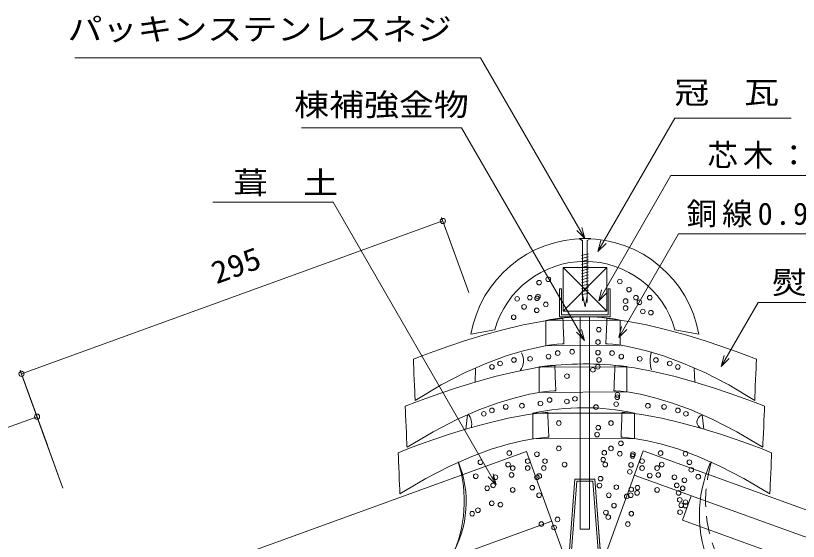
# Model space of a CAD drawing. Units: millimetres, scale not verified. Extents: x -763 to 763, y -443 to 454.
# Drawn here: x -358 to 157, y 108 to 454 of the extents above; entities that cross this region are included whole.
import ezdxf
from ezdxf.enums import TextEntityAlignment as Align

# ---------------------------------------------------------------- set-up
doc = ezdxf.new("R2010")
doc.units = ezdxf.units.MM
doc.header["$LTSCALE"] = 10
doc.linetypes.add('DASHED1', pattern=[1.8, 1.2, -0.6])
for name, color, linetype, lineweight in [('0-0_LAYER001', 1, 'Continuous', 18), ('0-1_LAYER002', 7, 'Continuous', 18), ('0-2_LAYER003', 7, 'Continuous', 18), ('0-4_LAYER005', 4, 'Continuous', 18), ('0-5_LAYER006', 2, 'Continuous', 18), ('0-7_LAYER009', 2, 'Continuous', 18)]:
    doc.layers.add(name, color=color, linetype=linetype, lineweight=lineweight)
doc.styles.add('ＭＳ ゴシック', font='')
doc.styles.get('ＭＳ ゴシック').set_extended_font_data('MS Gothic')

msp = doc.modelspace()

# ---------------------------------------------------------------- linework, layer by layer
at = {"layer": '0-0_LAYER001', "color": 2}
for p, q in [((-77.83, 321.05), (-59.92, 271.7)), ((-76.98, 318.7), (-354.29, 218.09)), ((-9.1, 236.52), (39.81, 236.92)), ((-55.45, 221.9), (-55.79, 212.65)), ((88.5, 221.9), (88.85, 212.65)), ((-355.14, 220.44), (-337.24, 171.09)), ((-13.47, 205.82), (44.09, 206.17)), ((-344.91, 192.24), (-327.01, 142.89)), ((-60.64, 191.08), (-61.84, 181.75)), ((93.7, 191.08), (94.9, 181.75)), ((-344.06, 189.89), (-555.57, 113.15)), ((-17.64, 175.33), (49.13, 175.55)), ((23.07, 148.73), (9.98, 148.73)), ((11.25, 147.37), (21.81, 147.37)), ((86.57, 137.86), (80.77, 121.88)), ((254.68, 58.78), (80.77, 121.88))]:
    msp.add_line(p, q, dxfattribs=at)
at = {"layer": '0-0_LAYER001', "color": 3}
for p, q in [((2.04, 254.43), (-10.87, 252.83)), ((31.02, 254.43), (43.92, 252.83)), ((-3.3, 223.55), (-16.21, 221.95)), ((36.35, 223.55), (49.26, 221.95)), ((-7.96, 192.97), (-20.87, 191.37)), ((41.02, 192.97), (53.92, 191.37))]:
    msp.add_line(p, q, dxfattribs=at)
at = {"layer": '0-0_LAYER001', "color": 4}
for p, q in [((-289.87, 69.86), (-21.96, 167.06)), ((-21.96, 167.06), (4.58, 93.9)), ((54.77, 167.48), (28.22, 94.32)), ((322.68, 70.28), (54.77, 167.48)), ((313.83, 55.41), (48.97, 151.5)), ((-273.22, 23.96), (-5.31, 121.16))]:
    msp.add_line(p, q, dxfattribs=at)
at = {"layer": '0-0_LAYER001', "color": 2}
for points in [[(16.54, 307.12), (-52.09, 425.99), (-255.51, 425.99)], [(25.12, 298.61), (75.77, 386.33), (116.27, 386.33)], [(16.2, 240.14), (-64.6, 380.09), (-152.03, 380.09)], [(25.6, 266.18), (73.19, 348.61), (224.15, 348.61)], [(-41.83, 145.07), (-149.23, 331.09), (-228.44, 331.09)], [(14.6, 314.37), (16.54, 307.12), (11.24, 312.43)], [(38.75, 241.91), (78.23, 310.3), (154.73, 310.3)], [(30.42, 303.91), (25.12, 298.61), (27.06, 305.85)], [(30.91, 271.49), (25.6, 266.18), (27.54, 273.43)], [(106.2, 223), (130.48, 265.05), (244.48, 265.05)], [(14.26, 247.38), (16.2, 240.14), (10.9, 245.44)], [(44.05, 247.22), (38.75, 241.91), (40.69, 249.16)], [(111.5, 228.3), (106.2, 223), (108.14, 230.24)], [(-43.78, 152.32), (-41.83, 145.07), (-47.14, 150.38)]]:
    msp.add_lwpolyline(points, dxfattribs=at)
at = {"layer": '0-0_LAYER001', "color": 3}
for points in [[(2.04, 254.43), (2.06, 253.96), (2.11, 252.7), (2.19, 250.84), (2.29, 248.58), (2.39, 246.12), (2.5, 243.66), (2.6, 241.4), (2.68, 239.54), (2.73, 238.28), (2.75, 237.81), (1.6, 237.78), (-1.76, 237.54), (-7.24, 236.86), (-14.71, 235.51), (-24.07, 233.27), (-35.2, 229.9), (-47.99, 225.18), (-62.33, 218.87), (-78.11, 210.76), (-95.22, 200.61), (-95.25, 201.37), (-95.34, 203.43), (-95.47, 206.45), (-95.63, 210.13), (-95.8, 214.14), (-95.98, 218.14), (-96.13, 221.82), (-96.26, 224.85), (-96.35, 226.9), (-96.39, 227.66), (-94.75, 228.32), (-90.12, 230.12), (-82.94, 232.8), (-73.64, 236.1), (-62.67, 239.76), (-50.46, 243.53), (-37.44, 247.14), (-24.07, 250.33), (-10.76, 252.85)], [(31.02, 254.43), (31, 253.96), (30.94, 252.7), (30.86, 250.84), (30.77, 248.58), (30.66, 246.12), (30.55, 243.66), (30.46, 241.4), (30.38, 239.54), (30.32, 238.28), (30.3, 237.81), (31.45, 237.78), (34.82, 237.54), (40.29, 236.86), (47.76, 235.51), (57.12, 233.27), (68.25, 229.9), (81.04, 225.18), (95.39, 218.87), (111.17, 210.76), (128.27, 200.61), (128.31, 201.37), (128.39, 203.43), (128.53, 206.45), (128.68, 210.13), (128.86, 214.14), (129.03, 218.14), (129.19, 221.82), (129.32, 224.85), (129.41, 226.9), (129.44, 227.66), (127.8, 228.32), (123.17, 230.12), (115.99, 232.8), (106.69, 236.1), (95.72, 239.76), (83.51, 243.53), (70.5, 247.14), (57.12, 250.33), (43.81, 252.85)], [(-3.3, 223.55), (-3.28, 223.08), (-3.23, 221.82), (-3.15, 219.96), (-3.05, 217.7), (-2.94, 215.24), (-2.84, 212.78), (-2.74, 210.52), (-2.66, 208.66), (-2.6, 207.39), (-2.58, 206.93), (-3.73, 206.9), (-7.1, 206.66), (-12.58, 205.98), (-20.05, 204.63), (-29.4, 202.39), (-40.54, 199.02), (-53.33, 194.3), (-67.67, 187.99), (-83.45, 179.88), (-100.56, 169.73), (-100.59, 170.49), (-100.68, 172.54), (-100.81, 175.57), (-100.97, 179.25), (-101.14, 183.26), (-101.31, 187.26), (-101.47, 190.94), (-101.6, 193.97), (-101.69, 196.02), (-101.72, 196.78), (-100.08, 197.44), (-95.45, 199.24), (-88.27, 201.92), (-78.98, 205.22), (-68.01, 208.88), (-55.79, 212.65), (-42.78, 216.26), (-29.4, 219.45), (-16.1, 221.97)], [(36.35, 223.55), (36.33, 223.08), (36.28, 221.82), (36.2, 219.96), (36.1, 217.7), (36, 215.24), (35.89, 212.78), (35.79, 210.52), (35.71, 208.66), (35.66, 207.39), (35.64, 206.93), (36.79, 206.9), (40.15, 206.66), (45.63, 205.98), (53.1, 204.63), (62.46, 202.39), (73.59, 199.02), (86.38, 194.3), (100.72, 187.99), (116.5, 179.88), (133.61, 169.73), (133.64, 170.49), (133.73, 172.54), (133.86, 175.57), (134.02, 179.25), (134.19, 183.26), (134.37, 187.26), (134.52, 190.94), (134.66, 193.97), (134.74, 196.02), (134.78, 196.78), (133.14, 197.44), (128.51, 199.24), (121.33, 201.92), (112.03, 205.22), (101.06, 208.88), (88.85, 212.65), (75.83, 216.26), (62.46, 219.45), (49.15, 221.97)], [(-7.96, 192.97), (-7.94, 192.51), (-7.89, 191.24), (-7.81, 189.38), (-7.71, 187.12), (-7.61, 184.66), (-7.5, 182.2), (-7.4, 179.94), (-7.32, 178.08), (-7.27, 176.82), (-7.25, 176.35), (-8.39, 176.32), (-11.76, 176.08), (-17.24, 175.4), (-24.71, 174.05), (-34.07, 171.81), (-45.2, 168.44), (-57.99, 163.72), (-72.33, 157.42), (-88.11, 149.31), (-105.22, 139.16), (-105.25, 139.91), (-105.34, 141.97), (-105.47, 145), (-105.63, 148.68), (-105.8, 152.68), (-105.98, 156.68), (-106.13, 160.36), (-106.26, 163.39), (-106.35, 165.45), (-106.39, 166.2), (-104.75, 166.86), (-100.12, 168.66), (-92.94, 171.34), (-83.64, 174.64), (-72.67, 178.31), (-60.46, 182.08), (-47.44, 185.69), (-34.07, 188.88), (-20.76, 191.39)], [(41.02, 192.97), (41, 192.51), (40.94, 191.24), (40.86, 189.38), (40.77, 187.12), (40.66, 184.66), (40.55, 182.2), (40.46, 179.94), (40.38, 178.08), (40.32, 176.82), (40.3, 176.35), (41.45, 176.32), (44.82, 176.08), (50.29, 175.4), (57.76, 174.05), (67.12, 171.81), (78.25, 168.44), (91.04, 163.72), (105.39, 157.42), (121.17, 149.31), (138.27, 139.16), (138.31, 139.91), (138.39, 141.97), (138.53, 145), (138.68, 148.68), (138.86, 152.68), (139.03, 156.68), (139.19, 160.36), (139.32, 163.39), (139.41, 165.45), (139.44, 166.2), (137.8, 166.86), (133.17, 168.66), (125.99, 171.34), (116.69, 174.64), (105.72, 178.31), (93.51, 182.08), (80.5, 185.69), (67.12, 188.88), (53.81, 191.39)]]:
    msp.add_lwpolyline(points, dxfattribs=at)
at = {"layer": '0-0_LAYER001', "color": 2}
for centre in [(-76.98, 318.7), (-354.29, 218.09), (-344.06, 189.89)]:
    msp.add_circle(centre, 1.7, dxfattribs=at)
msp.add_arc((-150.74, 134.3), 87.83, 335.2897, 17.0821, dxfattribs=at)
at = {"layer": '0-0_LAYER001', "color": 2, "linetype": 'DASHED1'}
msp.add_arc((183.8, 134.3), 87.83, 162.9179, 204.7103, dxfattribs=at)
at = {"layer": '0-1_LAYER002'}
for p, q in [((-255.51, 425.99), (-52.09, 425.99)), ((-52.09, 425.99), (16.54, 307.12)), ((25.12, 298.61), (75.77, 386.33)), ((75.77, 386.33), (116.27, 386.33)), ((-152.03, 380.09), (-64.6, 380.09)), ((16.2, 240.14), (-64.6, 380.09)), ((73.19, 348.61), (224.15, 348.61)), ((-228.44, 331.09), (-149.23, 331.09)), ((-77.56, 320.3), (-59.92, 271.7)), ((-354.29, 218.09), (-76.98, 318.7)), ((38.75, 241.91), (78.23, 310.3)), ((78.23, 310.3), (154.73, 310.3)), ((12.69, 307.12), (20.22, 307.12)), ((12.69, 307.12), (14.93, 305.71)), ((14.93, 305.71), (14.93, 270.18)), ((18.12, 305.75), (20.36, 307.12)), ((18.12, 269.28), (18.12, 305.75)), ((25.12, 298.61), (27.06, 305.85)), ((25.12, 298.61), (30.42, 303.91)), ((2.21, 259.45), (2.21, 288.08)), ((30.85, 259.45), (2.21, 288.08)), ((2.21, 259.45), (30.85, 288.08)), ((25.6, 266.18), (30.91, 271.49)), ((130.48, 265.05), (244.48, 265.05)), ((2.21, 259.45), (30.85, 259.45)), ((-9.1, 236.52), (-9.1, 252.85)), ((39.81, 253.53), (39.81, 236.92)), ((39.81, 253.53), (39.81, 253.53)), ((16.2, 240.14), (14.26, 247.38)), ((16.2, 240.14), (10.9, 245.44)), ((-9.1, 236.52), (39.81, 236.92)), ((-13.47, 222.66), (44.09, 222.59)), ((-13.47, 222.29), (-13.47, 222.66)), ((-13.47, 205.82), (-13.47, 222.29)), ((44.09, 222.87), (44.09, 206.17)), ((-327.01, 142.89), (-354.87, 219.69)), ((-13.47, 205.82), (44.09, 206.17)), ((-17.64, 192.13), (49.13, 192.26)), ((-17.64, 191.77), (-17.64, 192.13)), ((-17.64, 175.33), (-17.64, 191.77)), ((49.13, 191.97), (49.13, 192.26)), ((49.13, 191.97), (49.13, 175.55)), ((-555.57, 113.15), (-344.06, 189.89)), ((-17.64, 175.33), (49.13, 175.55)), ((-41.83, 145.07), (-47.14, 150.38)), ((6.79, 88.9), (11.25, 147.37)), ((9.98, 148.73), (23.07, 148.73)), ((11.25, 147.37), (21.81, 147.37)), ((21.81, 147.37), (26.26, 89.04))]:
    msp.add_line(p, q, dxfattribs=at)
at = {"layer": '0-1_LAYER002', "color": 2}
for p, q in [((12.69, 307.12), (20.36, 307.12)), ((14.93, 305.75), (12.69, 307.12)), ((14.93, 305.71), (14.93, 266.04)), ((18.12, 305.75), (20.36, 307.12)), ((18.12, 305.75), (18.12, 265.14)), ((14.26, 295.98), (18.79, 297.19)), ((14.26, 293.98), (18.79, 295.19)), ((14.26, 291.98), (18.79, 293.2)), ((14.26, 289.99), (18.79, 291.2)), ((14.26, 287.99), (18.79, 289.2)), ((2.21, 259.45), (2.21, 288.08)), ((2.21, 259.45), (30.85, 288.08)), ((2.21, 288.08), (30.85, 288.08)), ((2.21, 288.08), (30.85, 259.45)), ((14.26, 285.99), (18.79, 287.2)), ((14.26, 283.99), (18.79, 285.2)), ((14.26, 281.99), (18.79, 283.21)), ((14.26, 280), (18.79, 281.21)), ((14.26, 278), (18.79, 279.21)), ((-0.18, 255.56), (-0.18, 273.97)), ((-0.18, 273.97), (1.18, 273.97)), ((1.18, 256.92), (1.18, 273.97)), ((14.26, 276), (18.79, 277.21)), ((14.26, 274), (18.79, 275.21)), ((14.26, 272), (18.79, 273.22)), ((33.23, 255.56), (33.23, 273.97)), ((14.26, 270.01), (18.79, 271.22)), ((14.93, 270.19), (16.71, 262.26)), ((16.71, 262.26), (18.12, 269.28)), ((33.23, 255.56), (-0.18, 255.56)), ((31.87, 256.92), (1.18, 256.92)), ((13.46, 255.56), (13.46, 115.89)), ((19.6, 255.56), (19.6, 115.89)), ((9.98, 148.73), (5.56, 90.7)), ((11.25, 147.37), (6.79, 88.9)), ((21.81, 147.37), (26.26, 89.04)), ((23.07, 148.73), (27.48, 90.98)), ((13.46, 115.89), (19.6, 115.89))]:
    msp.add_line(p, q, dxfattribs=at)
at = {"layer": '0-1_LAYER002'}
for points in [[(73.19, 348.61), (25.6, 266.18), (27.54, 273.43)], [(-149.23, 331.09), (-41.83, 145.07), (-43.78, 152.32)], [(11.24, 312.43), (16.54, 307.12), (14.6, 314.37)], [(2.21, 288.08), (30.85, 288.08), (30.85, 259.45), (30.85, 288.08)], [(18.12, 269.28), (16.71, 262.26), (14.93, 270.19)], [(130.48, 265.05), (106.2, 223), (108.14, 230.24), (106.2, 223), (111.5, 228.3)], [(-9.1, 252.85), (-9.1, 253.25), (39.81, 253.53)], [(19.6, 255.56), (19.6, 115.89), (13.46, 115.89), (13.46, 255.56)], [(40.69, 249.16), (38.75, 241.91), (44.05, 247.22)], [(9.98, 148.73), (5.56, 90.7), (-73.47, 55.64), (-73.47, 53.45)], [(23.07, 148.73), (27.48, 90.98), (106.53, 55.64), (106.53, 53.45)]]:
    msp.add_lwpolyline(points, dxfattribs=at)
at = {"layer": '0-1_LAYER002', "color": 2}
for points in [[(30.85, 288.08), (30.85, 259.45), (2.21, 259.45)], [(31.87, 256.92), (31.87, 273.97), (33.23, 273.97)]]:
    msp.add_lwpolyline(points, dxfattribs=at)
at = {"layer": '0-1_LAYER002'}
msp.add_lwpolyline([(31.87, 273.97), (33.23, 273.97), (33.23, 255.56), (-0.18, 255.56), (-0.18, 273.97), (1.18, 273.97), (1.18, 256.92), (31.87, 256.92)], close=True, dxfattribs=at)
for centre, radius, start, end in [((-34.14, 226.8), 10.34, 321.2873, 29.4417), ((78.48, 226.58), 19.05, 161.8619, 198.1381), ((-68.36, 184.91), 10.41, 347.0054, 40.1355), ((95, 186.55), 4.71, 105.9805, 251.6271), ((-130.15, 133.85), 68.56, 329.076, 22.3135), ((177.62, 125.15), 85.72, 156.3905, 203.6095)]:
    msp.add_arc(centre, radius, start, end, dxfattribs=at)
at = {"layer": '0-2_LAYER003'}
for p, q in [((-255.51, 425.99), (-319.19, 425.99)), ((116.27, 386.33), (152.38, 386.33)), ((-152.03, 380.09), (-170.02, 380.09)), ((154.73, 310.3), (205.31, 310.3))]:
    msp.add_line(p, q, dxfattribs=at)
at = {"layer": '0-2_LAYER003', "color": 2}
for centre, radius, start, end in [((16.13, 120.59), 135.03, 79.8964, 100.7681), ((16.15, -4.14), 228.73, 82.9842, 97.441), ((16.06, 40.26), 155.56, 77.7239, 102.511)]:
    msp.add_arc(centre, radius, start, end, dxfattribs=at)
at = {"layer": '0-4_LAYER005'}
for p, q in [((-58.47, 244.12), (-42.72, 247.12)), ((75.77, 247.12), (91.53, 244.12))]:
    msp.add_line(p, q, dxfattribs=at)
for centre, radius, start, end in [((16.53, 230.98), 76.14, 9.9395, 170.0605), ((16.53, 230.62), 61.5, 15.5627, 164.4373)]:
    msp.add_arc(centre, radius, start, end, dxfattribs=at)
at = {"layer": '0-5_LAYER006'}
for centre in [(-13.65, 278.11), (-7.58, 280.38), (39.49, 278.86), (45.56, 273.55), (-28.08, 267.48), (-19.73, 268.24), (-14.99, 267.8), (-14.41, 269), (50.12, 268.24), (59.23, 268.24), (-23.52, 262.16), (-9.2, 263.79), (43.28, 265.96), (43.28, 261.4), (52.39, 265.2), (-15.17, 259.89), (54.67, 259.13), (59.98, 258.37), (-30.36, 255.33), (25.7, 247.18), (25.14, 238.97), (-1.37, 231.75), (8.15, 232.62), (25.14, 232.06), (34.42, 231.75), (-30.22, 227.2), (-19.59, 227.95), (-7.44, 229.47), (25.82, 227.25), (40.5, 229.47), (52.64, 227.95), (63.27, 227.2), (-44.64, 222.64), (-39.33, 224.92), (21.81, 220.74), (25.06, 222.7), (72.38, 224.92), (77.7, 222.64), (4.7, 216.57), (-6.71, 200.87), (4.7, 199.87), (9.99, 201.63), (37.84, 202.71), (37.97, 204.24), (-35.56, 196.32), (-24.93, 197.07), (-12.78, 198.59), (23.81, 196.2), (37.08, 198.15), (57.98, 197.07), (68.61, 196.32), (-49.98, 191.76), (-44.67, 194.04), (77.72, 194.04), (83.03, 191.76), (-0.64, 185.69), (33.69, 185.69), (25.32, 182.67), (24.56, 178.12), (-0.64, 168.99), (33.69, 168.99), (40.25, 172.35), (-33.28, 165.95), (-15.06, 165.19), (29.32, 166.14), (39.49, 165.52), (47.84, 164), (48.11, 165.19), (66.33, 165.95), (82.76, 165.52), (-52.26, 159.88), (-34.04, 158.36), (-21.13, 160.63), (-9.75, 160.63), (3.16, 158.36), (28.56, 161.59), (29.89, 158.36), (54.18, 160.63), (67.09, 158.36), (85.31, 159.88), (-31, 156.08), (-21.13, 156.08), (-10.5, 156.08), (46.1, 153.58), (46.85, 158.13), (54.18, 156.08), (64.05, 156.08), (86.55, 154.89), (-55.31, 150.71), (-42.39, 150.01), (-31.76, 151.53), (-15.06, 150.01), (-13.54, 150.77), (26.82, 149.11), (59.23, 151.1), (64.81, 151.53), (75.44, 150.01), (82, 148.06), (91.11, 150.34), (-47.82, 142.75), (-43.91, 144.69), (-18.1, 143.17), (26.06, 144.56), (37.21, 143.5), (51.15, 143.17), (76.96, 144.69), (80.87, 142.75), (-31, 141.66), (-13.65, 138.19), (32.28, 138.19), (46.71, 138.19), (47.08, 141.99), (50.87, 139.71), (64.05, 141.66), (78.2, 139.71), (-44.78, 132.88), (44.04, 137.43), (78.96, 135.15), (82.76, 133.64), (-53.89, 128.32), (-39.11, 132), (35.69, 131.36), (79.91, 131.58), (82.76, 131.36), (-57.69, 126.04), (-1.51, 122.25), (30.38, 126.8), (31.9, 123.77), (47.08, 126.04), (79.15, 127.03), (-12.14, 119.21), (44.8, 119.21), (-3.78, 116.93)]:
    msp.add_circle(centre, 1.52, dxfattribs=at)
at = {"layer": '0-7_LAYER009'}
for p, q in [((-9.1, 253.25), (-9.1, 236.52)), ((39.81, 253.53), (39.81, 236.92)), ((-13.47, 222.66), (-13.47, 205.82)), ((44.09, 222.87), (44.09, 206.17)), ((-17.64, 192.13), (-17.64, 175.33)), ((49.13, 192.26), (49.13, 175.55))]:
    msp.add_line(p, q, dxfattribs=at)

# ---------------------------------------------------------------- texts
at = {"layer": '0-2_LAYER003', "style": 'ＭＳ ゴシック', "width": 1.15}
for s, p in [('パッキンステンレスネジ\u3000', (-324, 433.26)), ('冠\u3000瓦', (75.39, 391.56)), ('棟補強金物', (-174.83, 383.54)), ('葺\u3000土', (-214.93, 332.21)), ('熨斗瓦３段積み', (139.55, 266.45))]:
    msp.add_text(s, height=14.66, dxfattribs=at).set_placement(p, align=Align.BOTTOM_LEFT)
at = {"layer": '0-2_LAYER003', "style": 'ＭＳ ゴシック', "width": 1.1}
msp.add_text('295', height=14.66, rotation=20.061, dxfattribs=at).set_placement((-224.56, 272.86), align=Align.BOTTOM_LEFT)
at = {"layer": '0-2_LAYER003', "char_height": 14.66, "attachment_point": 7, "style": 'ＭＳ ゴシック'}
for s, insert in [('\\T1.17;\u3000芯木：40x30以上', (73.78, 353.06)), ('\\T1.17;銅線0.9ｍｍ', (83.41, 314.57))]:
    msp.add_mtext(s, dxfattribs=dict(at, insert=insert))

doc.saveas('drawing.dxf')
